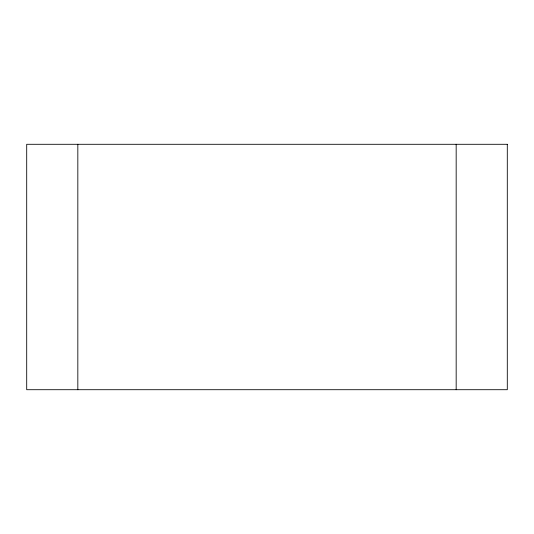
<?xml version="1.0" encoding="UTF-8"?>
<svg xmlns="http://www.w3.org/2000/svg" width="534" height="534" viewBox="0 0 534 534"><rect width="100%" height="100%" fill="white"/><g stroke="black" fill="none" stroke-linecap="round" stroke-linejoin="round"><path stroke-width="0.8" d="M456.169 144.293L456.169 389.707M77.831 144.293L77.831 389.707M507.3 144.293L26.7 144.293L26.7 389.707L507.3 389.707L507.3 144.293"/></g></svg>
